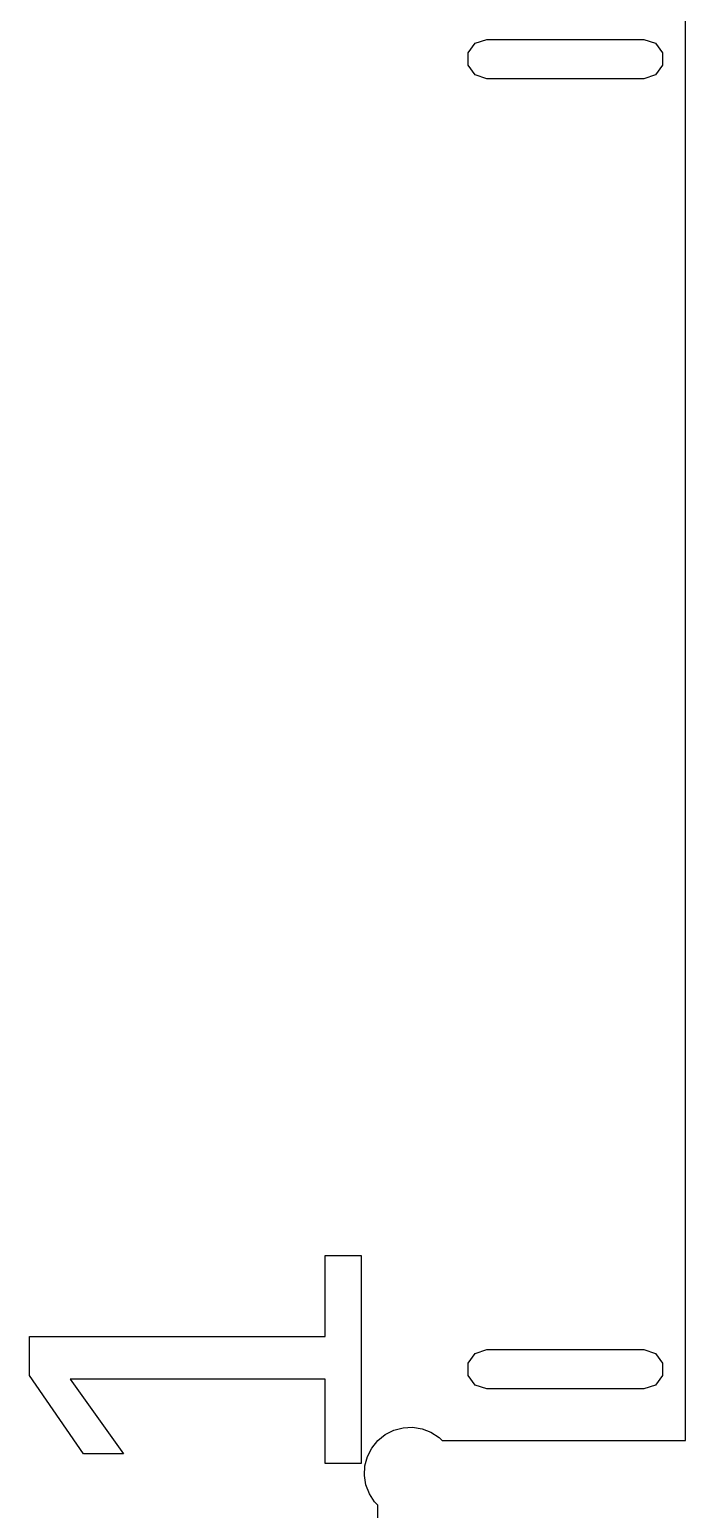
# Model space of a CAD drawing. Header units: metres. Extents: x -91 to 100, y 0 to 828.
# Drawn here: x -25 to 0, y 177.7 to 234.1 of the extents above; entities that cross this region are included whole.
import ezdxf

# ---------------------------------------------------------------- set-up
doc = ezdxf.new("R2010")
doc.units = ezdxf.units.M

msp = doc.modelspace()

# ---------------------------------------------------------------- linework, layer by layer
for p, q in [((0, 180.28), (0, 323.81)), ((-8.3008, 233.232), (-8.0283, 233.607)), ((-8.3008, 232.768), (-8.3008, 233.232)), ((-8.0283, 233.607), (-7.5875, 233.75)), ((-7.5875, 233.75), (-1.5875, 233.75)), ((-1.5875, 233.75), (-1.1467, 233.607)), ((-1.1467, 233.607), (-0.8742, 233.232)), ((-0.8742, 233.232), (-0.8742, 232.768)), ((-8.0283, 232.393), (-8.3008, 232.768)), ((-0.8742, 232.768), (-1.1467, 232.393)), ((-7.5875, 232.25), (-8.0283, 232.393)), ((-1.5875, 232.25), (-7.5875, 232.25)), ((-1.1467, 232.393), (-1.5875, 232.25)), ((-13.7641, 184.256), (-13.7641, 187.338)), ((-13.7641, 187.338), (-12.3894, 187.338)), ((-12.3894, 187.338), (-12.3894, 179.404)), ((-25.0495, 182.765), (-25.0495, 184.256)), ((-25.0495, 184.256), (-13.7641, 184.256)), ((-8.3008, 183.232), (-8.0283, 183.607)), ((-8.0283, 183.607), (-7.5875, 183.75)), ((-7.5875, 183.75), (-1.5875, 183.75)), ((-1.5875, 183.75), (-1.1467, 183.607)), ((-1.1467, 183.607), (-0.8742, 183.232)), ((-8.3008, 182.768), (-8.3008, 183.232)), ((-0.8742, 183.232), (-0.8742, 182.768)), ((-22.9919, 179.773), (-25.0495, 182.765)), ((-13.7641, 182.63), (-23.5041, 182.63)), ((-23.5041, 182.63), (-21.4645, 179.773)), ((-13.7641, 179.404), (-13.7641, 182.63)), ((-8.0283, 182.393), (-8.3008, 182.768)), ((-0.8742, 182.768), (-1.1467, 182.393)), ((-7.5875, 182.25), (-8.0283, 182.393)), ((-1.5875, 182.25), (-7.5875, 182.25)), ((-1.1467, 182.393), (-1.5875, 182.25)), ((-11.1397, 180.676), (-10.7863, 180.771)), ((-10.7863, 180.771), (-10.421, 180.79)), ((-10.421, 180.79), (-10.0596, 180.733)), ((-10.0596, 180.733), (-9.7181, 180.602)), ((-11.9802, 179.996), (-11.75, 180.28)), ((-11.75, 180.28), (-11.4657, 180.51)), ((-11.4657, 180.51), (-11.1397, 180.676)), ((-9.7181, 180.602), (-9.4113, 180.403)), ((-9.4113, 180.403), (-9.2887, 180.28)), ((-9.2887, 180.28), (0, 180.28)), ((-21.4645, 179.773), (-22.9919, 179.773)), ((-12.241, 179.316), (-12.1463, 179.67)), ((-12.1463, 179.67), (-11.9802, 179.996)), ((-12.3894, 179.404), (-13.7641, 179.404)), ((-12.2602, 178.951), (-12.241, 179.316)), ((-12.2029, 178.59), (-12.2602, 178.951)), ((-12.0718, 178.248), (-12.2029, 178.59)), ((-11.8726, 177.941), (-12.0718, 178.248)), ((-11.75, 177.819), (-11.8726, 177.941)), ((-11.75, 164.241), (-11.75, 177.819))]:
    msp.add_line(p, q)

doc.saveas('drawing.dxf')
